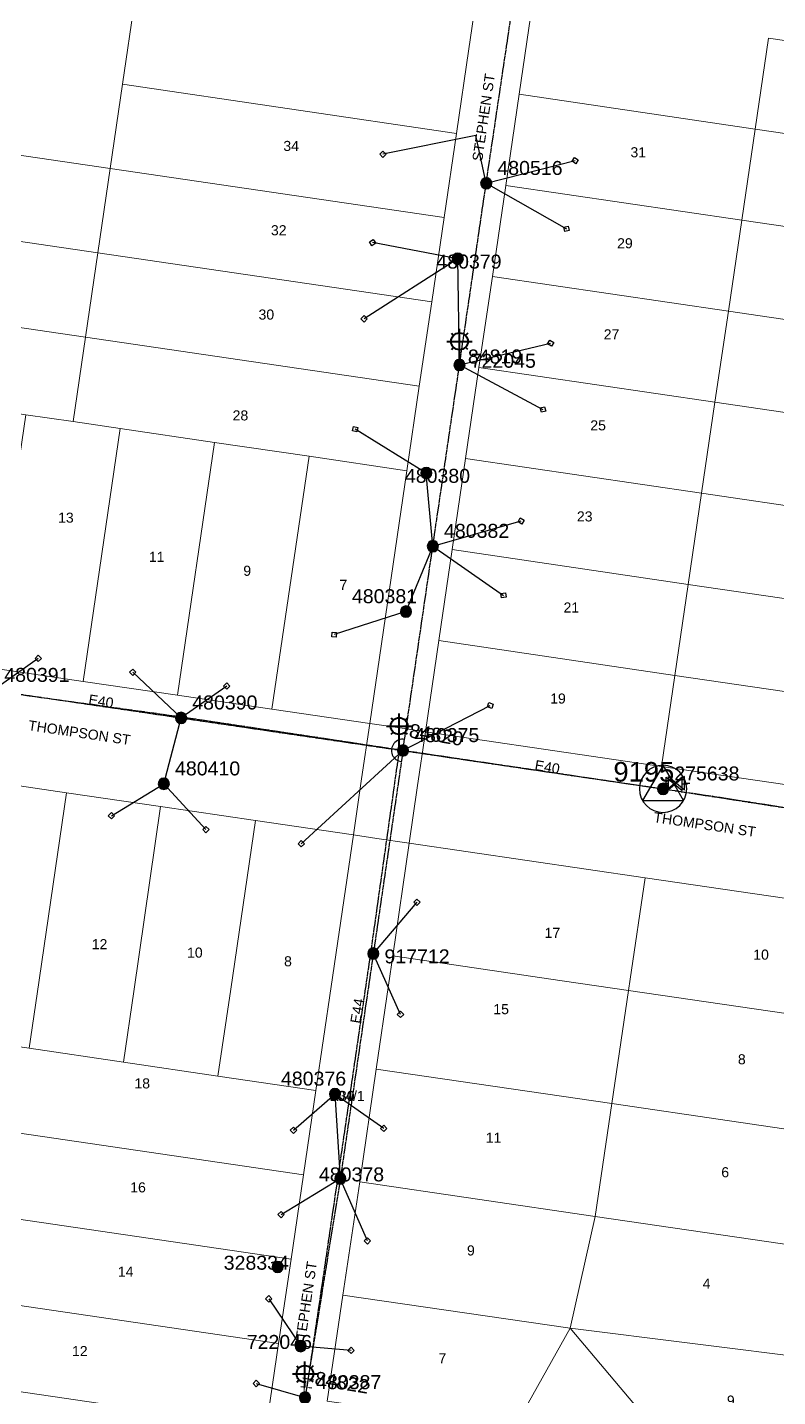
# Model space of a CAD drawing. Header units: metres. Extents: x 259983 to 262112, y 6265371 to 6267114.
# Drawn here: x 261151.1 to 261285.3, y 6266146.2 to 6266391.1 of the extents above; entities that cross this region are included whole.
import ezdxf
from ezdxf.enums import TextEntityAlignment as Align

# ---------------------------------------------------------------- set-up
doc = ezdxf.new("R2010")
doc.units = ezdxf.units.M
doc.linetypes.add('Cable Exist OH', pattern=[1, 1, 0])
doc.layers.get('0').update_dxf_attribs({"color": 6})
doc.layers.add('Cadastre Land Parcels_SP_EXT', color=9, linetype='Continuous', lineweight=5)
doc.layers.add('Cadastre Roads_SP_EXT', color=9, linetype='Continuous', lineweight=5)
for name, color, linetype in [('Equip_LV_EXT', 7, 'Continuous'), ('Equip_SP_SL_EXT', 7, 'Continuous'), ('Mains_HV_EXT', 7, 'Continuous'), ('Mains_LV_EXT', 7, 'Continuous'), ('Mains_SL_EXT', 7, 'Continuous'), ('Mains_TR_EXT', 7, 'Continuous'), ('Services_SP_EXT', 7, 'Continuous'), ('Sub_SP_TR_HV_LV_EXT', 7, 'Continuous'), ('SupportsOH_SP_TR_HV_LV_SL_EXT', 7, 'Continuous')]:
    doc.layers.add(name, color=color, linetype=linetype)
doc.styles.add('iecARIAL', font='arial.ttf', dxfattribs={"height": 2})
doc.styles.add('POLE_LABEL', font='arial.ttf')
doc.styles.get("Standard").update_dxf_attribs({"font": 'arial.ttf'})

# ---------------------------------------------------------------- blocks, each defined once
blk = doc.blocks.new('SUB_POLE_EXT')
blk.add_wipeout([(0, 4.22), (0.42, 4.2), (0.83, 4.14), (1.21, 4.05), (1.62, 3.9), (1.99, 3.72), (2.35, 3.51), (2.68, 3.26), (2.99, 2.99), (3.28, 2.66), (3.52, 2.34), (3.76, 1.92), (3.9, 1.62), (4.04, 1.23), (4.18, 0.63), (4.22, 0), (4.18, -0.61), (4.06, -1.15), (3.9, -1.62), (3.58, -2.24), (3.22, -2.73), (2.97, -3.01), (2.68, -3.26), (2.36, -3.5), (2, -3.72), (1.64, -3.89), (1.25, -4.03), (0.82, -4.14), (0.42, -4.2), (0, -4.22), (-0.41, -4.2), (-0.8, -4.15), (-1.21, -4.05), (-1.62, -3.9), (-1.99, -3.73), (-2.35, -3.51), (-2.68, -3.26), (-2.96, -3.02), (-3.23, -2.72), (-3.51, -2.35), (-3.71, -2.01), (-3.91, -1.6), (-4.05, -1.21), (-4.16, -0.76), (-4.22, -0.14), (-4.21, 0.39), (-4.14, 0.83), (-4.03, 1.27), (-3.9, 1.63), (-3.71, 2.02), (-3.5, 2.37), (-3.28, 2.67), (-2.99, 2.99), (-2.68, 3.27), (-2.33, 3.52), (-1.98, 3.73), (-1.63, 3.9), (-1.2, 4.05), (-0.78, 4.15), (-0.4, 4.21)])
blk.add_line((2.16, 0.48), (2.16, 0.48, 0))
blk.add_lwpolyline([(-4.22, 0, 1), (4.22, 0, 1)], format="xyb", close=True)
blk.add_lwpolyline([(2.14, 0.52), (0, 4.22), (-3.66, -2.11), (3.66, -2.11)], close=True)
for tag, height, flags, p in [('ASSET_NUM', 3.5, 8, (2, 2)), ('STREET_CODE', 0.2, 9, (1.5, 0)), ('CONSTRUCTED_VOLTAGE', 0.2, 9, (1.5, -0.2)), ('OPERATING_VOLTAGE', 0.2, 9, (1.5, -0.6)), ('OPERATED_BY', 0.2, 9, (1.5, -0.8)), ('ORIENTATION', 0.2, 9, (1.5, -1.2)), ('OWNED_BY', 0.2, 9, (1.5, -1.4)), ('SECONDARY_VOLTAGE', 0.2, 9, (1.5, -1.6)), ('STATE', 0.2, 9, (1.5, -1.8)), ('SUBSTATION_TYPE', 0.2, 9, (1.5, -2)), ('NO_PHASES', 0.2, 9, (1.5, -0.4)), ('MAINTAINED_BY', 0.2, 9, (1.5, -1)), ('USAGE', 0.2, 9, (1.5, -2.2)), ('LEGEND', 0.2, 9, (1.5, -2.4)), ('STREETNAME', 0.2, 9, (1.5, -2.8)), ('SUBURB', 0.2, 9, (1.5, -3)), ('Z', 0.2, 1, (1.5, -3.4)), ('LOCATION', 0.2, 9, (1.5, -2.6)), ('NOTES', 0.2, 9, (1.5, -3.2))]:
    blk.add_attdef(tag, text='', height=height, dxfattribs=dict(flags=flags)).set_placement(p, align=Align.MIDDLE_LEFT)
blk = doc.blocks.new('LV_OH_LINKS_DISTFUSE_EXT')
for p, q in [((0, 0), (0.96, 0)), ((3.84, 0), (4.8, 0))]:
    blk.add_line(p, q)
blk.add_lwpolyline([(3.84, -1.2), (3.84, 1.2), (0.96, -1.2), (0.96, 1.2)], close=True)
at = {"flags": 9}
for tag, p in [('ACTUAL_STATUS', (0, 0)), ('CONSTRUCTED_VOLTAGE', (0, -0.2)), ('OPERATING_VOLTAGE', (0, -0.6)), ('ORIENTATION', (0, -0.8)), ('OWNED_BY', (0, -1)), ('STATE', (0, -1.2)), ('SWITCH_TYPE', (0, -1.4)), ('NO_PHASES', (0, -0.4)), ('USAGE', (0, -1.6)), ('NOTES', (0, -1.8))]:
    blk.add_attdef(tag, text='', height=0.2, dxfattribs=at).set_placement(p, align=Align.MIDDLE_LEFT)
at = {"flags": 1}
blk.add_attdef('Z', (0, 0), '', height=0.2, dxfattribs=at)
blk = doc.blocks.new('SL_LANTERN_EXT')
at = {"lineweight": 40}
for p, q in [((-1.46, 5.68), (-1.06, 5.28)), ((0, 1.97), (0, 6.47)), ((1.46, 5.68), (1.06, 5.28)), ((-2.25, 4.22), (2.25, 4.22)), ((-1.46, 2.76), (-1.06, 3.16)), ((0, 0), (0, 2.72)), ((1.46, 2.76), (1.06, 3.16))]:
    blk.add_line(p, q, dxfattribs=at)
blk.add_circle((0, 4.22), 1.5, dxfattribs=at)
at = {"style": 'iecARIAL', "flags": 8}
blk.add_attdef('ASSET_NUM', (1.5, 1.5), '', height=2.5, dxfattribs=at)
for tag, p, height, flags in [('OPERATING_VOLTAGE', (0.98, -1.65), 0.2, 9), ('ORIENTATION', (0.98, -1.85), 0.2, 9), ('OWNED_BY', (0.98, -2.05), 0.2, 9), ('STATE', (0.98, -2.25), 0.2, 9), ('CONSTRUCTED_VOLTAGE', (0.98, -0.65), 0.2, 9), ('CONTROL_TYPE', (0.98, -0.85), 0.2, 9), ('LANTERN_PURPOSE', (0.98, -1.05), 0.2, 9), ('LANTERN_TYPE', (0.98, -1.25), 0.2, 9), ('NO_PHASES', (0.98, -1.45), 0.2, 9), ('USAGE', (0.98, -2.45), 0.2, 9), ('LNUMBER', (2.18, -3.25), 2.5, 8), ('CEXIST', (0.98, -2.65), 0.2, 9), ('CNEW', (0.98, -2.85), 0.2, 9), ('CNUMBER', (0.98, -3.05), 0.2, 9), ('CREMOVE', (0.98, -3.25), 0.2, 9), ('CREPLACE', (0.98, -3.45), 0.2, 9), ('LKINGHEIGHT', (0.98, -3.65), 0.2, 9), ('LBRACKET', (0.98, -3.85), 0.2, 9), ('LBRACKETVOCAB', (0.98, -4.05), 0.2, 9), ('LCATEGORY', (0.98, -4.25), 0.2, 9), ('LCHARGE1', (0.98, -4.45), 0.2, 9), ('LCHARGE1PERCENT', (0.98, -4.65), 0.2, 9), ('LCHARGE2', (0.98, -4.85), 0.2, 9), ('LCHARGE2PERCENT', (0.98, -5.05), 0.2, 9), ('LCHARGE3', (0.98, -5.25), 0.2, 9), ('LCHARGE3PERCENT', (0.98, -5.45), 0.2, 9), ('LEXIST', (0.98, -5.65), 0.2, 9), ('LLAMP', (0.98, -5.85), 0.2, 9), ('LLAMPVOCAB', (0.98, -6.05), 0.2, 9), ('LMAST', (0.98, -6.25), 0.2, 9), ('LMASTVOCAB', (0.98, -6.45), 0.2, 9), ('LNEW', (0.98, -6.65), 0.2, 9), ('LANTNUMBER', (0.98, -6.85), 0.2, 9), ('LOUTREACH', (0.98, -7.25), 0.2, 9), ('LOUTREACHVOCAB', (0.98, -7.45), 0.2, 9), ('STREETNAME', (0.98, -9.25), 0.2, 9), ('SUBURB', (0.98, -9.45), 0.2, 1), ('LRATECODE', (0.98, -7.65), 0.2, 9), ('LREMOVE', (0.98, -7.85), 0.2, 9), ('LREPLACE', (0.98, -8.05), 0.2, 9), ('LTYPE', (0.98, -8.25), 0.2, 9), ('LTYPEVOCAB', (0.98, -8.45), 0.2, 9), ('LEGEND', (0.98, -8.65), 0.2, 9), ('LOCATION', (0.98, -8.85), 0.2, 9), ('NOTES', (0.98, -9.05), 0.2, 9)]:
    blk.add_attdef(tag, p, '', height=height, dxfattribs=dict(flags=flags))
blk = doc.blocks.new('CCP_EXT')
at = {"flags": 9}
blk.add_attdef('NOTES', text='', height=0.2, dxfattribs=at).set_placement((0, -2), align=Align.MIDDLE_LEFT)
blk.add_wipeout([(0, 0.57), (0.57, 0), (0, -0.57), (-0.57, 0)])
blk.add_lwpolyline([(-0.57, 0), (0, 0.57), (0.57, 0), (0, -0.57), (-0.57, 0)])
at = {"flags": 1}
blk.add_attdef('Z', (0, 0), '', height=0.2, dxfattribs=at)
at = {"flags": 9}
for tag, p in [('CCP_TYPE', (0, 0)), ('CONSTRUCTED_VOLTAGE', (0, -0.2)), ('OPERATING_VOLTAGE', (0, -0.6)), ('ORIENTATION', (0, -0.8)), ('OWNED_BY', (0, -1)), ('STATE', (0, -1.8)), ('NO_PHASES', (0, -0.4)), ('USAGE', (0, -1.2)), ('LEGEND', (0, -1.4)), ('LIFE_SUPPORT', (0, -1.6))]:
    blk.add_attdef(tag, text='', height=0.2, dxfattribs=at).set_placement(p, align=Align.MIDDLE_LEFT)
blk = doc.blocks.new('POLE_EXT')
blk.add_hatch(color=256).paths.add_polyline_path([(-1, 0, 1), (1, 0, 1)])
blk.add_lwpolyline([(-1, 0, 1), (1, 0, 1)], format="xyb", close=True)
for tag, height, flags, p in [('pNumber', 2.5, 8, (-17.84, 2.07)), ('OWNED_BY', 0.2, 9, (1.35, -0.4)), ('SPECIAL_USE', 0.2, 9, (1.35, -0.8)), ('STATE', 0.2, 9, (1.35, -1)), ('cLV', 0.2, 9, (1.35, -1.4)), ('hDepth', 0.2, 9, (1.35, -1.6)), ('hDia', 0.2, 9, (1.35, -1.8)), ('cHV', 0.2, 9, (1.35, -2)), ('PARENT', 0.2, 9, (1.35, -0.6)), ('USAGE', 0.2, 9, (1.35, -1.2)), ('LBRACKET', 0.2, 9, (1.35, -2.2)), ('LExisting', 0.2, 9, (1.35, -2.4)), ('cLinedev', 0.2, 9, (1.35, -3.4)), ('pExisting', 0.2, 9, (1.35, -3.8)), ('pFooting', 0.2, 9, (1.35, -4.4)), ('pNew', 0.2, 9, (1.35, -4.6)), ('pRelocate', 0.2, 9, (1.35, -5)), ('LANTNUMBER', 0.2, 9, (1.35, -2.6)), ('LOther', 0.2, 9, (1.35, -2.8)), ('LRemove', 0.2, 9, (1.35, -3)), ('LEGEND', 0.2, 9, (1.35, -3.2)), ('LOCATION', 0.2, 9, (1.35, -3.6)), ('PFNUMBER', 0.2, 9, (1.35, -4)), ('NEWPFNUMBER', 0.2, 9, (1.35, -4.2)), ('pRemove', 0.2, 9, (1.35, -5.2)), ('pReplace', 0.2, 9, (1.35, -5.4)), ('pStay', 0.2, 9, (1.35, -5.6)), ('pType', 0.2, 9, (1.35, -5.8)), ('cspan', 0.2, 9, (1.35, -6)), ('STREETNAME', 0.2, 9, (1.35, -6.2)), ('SUBURB', 0.2, 9, (1.35, -6.4)), ('OPERATED_BY', 0.2, 9, (1.36, -7.01)), ('NOTES', 0.2, 9, (1.35, -6.6)), ('MAINTAINED_BY', 0.2, 9, (1.36, -6.81))]:
    blk.add_attdef(tag, text='', height=height, dxfattribs=dict(flags=flags)).set_placement(p, align=Align.MIDDLE_LEFT)
at = {"style": 'POLE_LABEL'}
for tag, height, flags, p in [('ASSET_NUM', 2.5, 8, (2, 2)), ('STRUCTURE_PLANT_NUMBER', 0.2, 9, (1.35, 0.03)), ('STREET_CODE', 0.2, 9, (1.35, -0.2))]:
    blk.add_attdef(tag, text='', height=height, dxfattribs=dict(at, flags=flags)).set_placement(p, align=Align.MIDDLE_LEFT)
at = {"flags": 1}
blk.add_attdef('Z', (1.35, -7.33), '', height=0.2, dxfattribs=at)
blk = doc.blocks.new('End Shackle_EXT')
at = {"flags": 9}
blk.add_attdef('NOTES', text='', height=0.2, dxfattribs=at).set_placement((0, -1.6), align=Align.MIDDLE_LEFT)
blk.add_wipeout([(0, 0.25), (1.81, 0.25), (1.82, -0.25), (0, -0.25)])
blk.add_line((1.81, -1), (1.81, 1))
at = {"flags": 1}
blk.add_attdef('Z', (0, 0), '', height=0.2, dxfattribs=at)
at = {"flags": 9}
for tag, p in [('CONNECTOR_TYPE', (0, 0)), ('CONSTRUCTED_VOLTAGE', (0, -0.2)), ('OPERATING_VOLTAGE', (0, -0.6)), ('ORIENTATION', (0, -0.8)), ('OWNED_BY', (0, -1)), ('STATE', (0, -1.2)), ('NO_PHASES', (0, -0.4)), ('USAGE', (0, -1.4))]:
    blk.add_attdef(tag, text='', height=0.2, dxfattribs=at).set_placement(p, align=Align.MIDDLE_LEFT)

msp = doc.modelspace()

# ---------------------------------------------------------------- linework, layer by layer
at = {"layer": 'Cadastre Land Parcels_SP_EXT', "linetype": 'Continuous'}
for points in [[(261174.78, 6266426.11), (261115.07, 6266434.89), (261107.09, 6266380.63), (261106.21, 6266374.59), (261165.92, 6266365.82), (261168.14, 6266380.89), (261170.36, 6266395.97), (261172.57, 6266411.03), (261174.78, 6266426.11)], [(261325.74, 6266383), (261283.65, 6266389.16), (261281.26, 6266372.88), (261323.34, 6266366.72), (261325.74, 6266383)], [(261227.85, 6266372.12), (261168.14, 6266380.89), (261165.92, 6266365.82), (261225.63, 6266357.05), (261227.85, 6266372.12)], [(261281.26, 6266372.88), (261239.05, 6266379.1), (261236.66, 6266362.81), (261278.86, 6266356.59), (261281.26, 6266372.88)], [(261165.92, 6266365.82), (261106.21, 6266374.59), (261103.99, 6266359.51), (261163.7, 6266350.73), (261165.92, 6266365.82)], [(261323.34, 6266366.72), (261281.26, 6266372.88), (261278.86, 6266356.59), (261320.95, 6266350.43), (261323.34, 6266366.72)], [(261225.63, 6266357.05), (261165.92, 6266365.82), (261163.7, 6266350.73), (261223.42, 6266341.97), (261225.63, 6266357.05)], [(261278.86, 6266356.59), (261236.66, 6266362.81), (261234.27, 6266346.53), (261276.47, 6266340.3), (261278.86, 6266356.59)], [(261163.7, 6266350.73), (261103.99, 6266359.51), (261101.78, 6266344.43), (261161.49, 6266335.65), (261163.7, 6266350.73)], [(261320.95, 6266350.43), (261278.86, 6266356.59), (261276.47, 6266340.3), (261318.55, 6266334.14), (261320.95, 6266350.43)], [(261223.42, 6266341.97), (261163.7, 6266350.73), (261161.49, 6266335.65), (261221.2, 6266326.89), (261223.42, 6266341.97)], [(261276.47, 6266340.3), (261234.27, 6266346.53), (261231.87, 6266330.24), (261274.07, 6266324.02), (261276.47, 6266340.3)], [(261161.49, 6266335.65), (261101.78, 6266344.43), (261099.55, 6266329.33), (261117.05, 6266326.76), (261133.93, 6266324.28), (261150.82, 6266321.79), (261159.28, 6266320.58), (261161.49, 6266335.65)], [(261318.55, 6266334.14), (261276.47, 6266340.3), (261274.07, 6266324.02), (261316.16, 6266317.86), (261318.55, 6266334.14)], [(261221.2, 6266326.89), (261161.49, 6266335.65), (261159.28, 6266320.58), (261167.71, 6266319.31), (261184.6, 6266316.83), (261201.49, 6266314.35), (261218.98, 6266311.78), (261221.2, 6266326.89)], [(261274.07, 6266324.02), (261231.87, 6266330.24), (261229.48, 6266313.95), (261271.68, 6266307.73), (261274.07, 6266324.02)], [(261316.16, 6266317.86), (261274.07, 6266324.02), (261271.68, 6266307.73), (261313.77, 6266301.57), (261316.16, 6266317.86)], [(261159.28, 6266320.58), (261150.82, 6266321.79), (261144.18, 6266276.59), (261161.07, 6266274.1), (261167.71, 6266319.31), (261159.28, 6266320.58)], [(261184.6, 6266316.83), (261167.71, 6266319.31), (261161.07, 6266274.1), (261177.96, 6266271.62), (261184.6, 6266316.83)], [(261201.49, 6266314.35), (261184.6, 6266316.83), (261177.96, 6266271.62), (261194.85, 6266269.14), (261201.49, 6266314.35)], [(261218.98, 6266311.78), (261201.49, 6266314.35), (261194.85, 6266269.14), (261212.34, 6266266.57), (261218.98, 6266311.78)], [(261271.68, 6266307.73), (261229.48, 6266313.95), (261227.09, 6266297.67), (261269.29, 6266291.44), (261271.68, 6266307.73)], [(261313.77, 6266301.57), (261271.68, 6266307.73), (261269.29, 6266291.44), (261311.37, 6266285.29), (261313.77, 6266301.57)], [(261269.29, 6266291.44), (261227.09, 6266297.67), (261224.69, 6266281.38), (261266.89, 6266275.16), (261269.29, 6266291.44)], [(261311.37, 6266285.29), (261269.29, 6266291.44), (261266.89, 6266275.16), (261308.98, 6266269), (261311.37, 6266285.29)], [(261135.54, 6266217.75), (261134.53, 6266210.94), (261142.98, 6266209.7), (261151.42, 6266208.46), (261152.85, 6266218.19), (261158.14, 6266254.17), (261141.25, 6266256.65), (261135.54, 6266217.75)], [(261174.93, 6266251.73), (261158.14, 6266254.17), (261152.85, 6266218.19), (261151.42, 6266208.46), (261168.31, 6266205.98), (261170.14, 6266218.62), (261174.93, 6266251.73)], [(261191.92, 6266249.21), (261174.93, 6266251.73), (261170.14, 6266218.62), (261168.31, 6266205.98), (261185.2, 6266203.49), (261187.49, 6266219.05), (261191.92, 6266249.21)], [(261209.41, 6266246.62), (261191.92, 6266249.21), (261187.49, 6266219.05), (261185.2, 6266203.49), (261202.69, 6266200.92), (261205.43, 6266219.5), (261209.41, 6266246.62)], [(261261.57, 6266238.96), (261219.38, 6266245.18), (261216.47, 6266225.01), (261246.77, 6266220.53), (261258.6, 6266218.79), (261258.9, 6266220.84), (261261.57, 6266238.96)], [(261303.64, 6266232.81), (261261.57, 6266238.96), (261258.9, 6266220.84), (261258.6, 6266218.79), (261300.71, 6266212.64), (261302.06, 6266221.92), (261303.64, 6266232.81)], [(261215.69, 6266219.76), (261213.46, 6266204.74), (261255.65, 6266198.59), (261258.6, 6266218.79), (261246.77, 6266220.53), (261216.47, 6266225.01), (261215.69, 6266219.76)], [(261300.71, 6266212.64), (261258.6, 6266218.79), (261255.65, 6266198.59), (261297.72, 6266192.41), (261300.71, 6266212.64)], [(261151.42, 6266208.46), (261142.98, 6266209.7), (261140.76, 6266194.61), (261200.47, 6266185.84), (261202.69, 6266200.92), (261185.2, 6266203.49), (261168.31, 6266205.98), (261151.42, 6266208.46)], [(261255.65, 6266198.59), (261213.46, 6266204.74), (261210.55, 6266184.57), (261252.67, 6266178.37), (261255.65, 6266198.59)], [(261297.72, 6266192.41), (261255.65, 6266198.59), (261252.67, 6266178.37), (261294.75, 6266172.22), (261297.72, 6266192.41)], [(261200.47, 6266185.84), (261140.76, 6266194.61), (261138.54, 6266179.53), (261198.26, 6266170.76), (261200.47, 6266185.84)], [(261252.67, 6266178.37), (261210.55, 6266184.57), (261207.54, 6266164.29), (261248.15, 6266158.42), (261252.67, 6266178.37)], [(261198.26, 6266170.76), (261138.54, 6266179.53), (261136.33, 6266164.45), (261196.04, 6266155.68), (261198.26, 6266170.76)], [(261294.75, 6266172.22), (261252.67, 6266178.37), (261248.15, 6266158.42), (261291.92, 6266152.91), (261294.75, 6266172.22)], [(261196.04, 6266155.68), (261136.33, 6266164.45), (261135.22, 6266156.92), (261134.11, 6266149.37), (261193.82, 6266140.6), (261196.04, 6266155.68)], [(261248.15, 6266158.42), (261207.54, 6266164.29), (261204.71, 6266145.32), (261238.16, 6266140.49), (261248.15, 6266158.42)], [(261274.7, 6266126.94), (261248.15, 6266158.42), (261238.16, 6266140.49), (261251.53, 6266124.65), (261260.04, 6266114.55), (261274.7, 6266126.94)], [(261290.04, 6266139.97), (261291.92, 6266152.91), (261248.15, 6266158.42), (261274.7, 6266126.94), (261290.04, 6266139.97)], [(261193.82, 6266140.6), (261134.11, 6266149.37), (261131.89, 6266134.29), (261191.61, 6266125.52), (261193.82, 6266140.6)]]:
    msp.add_lwpolyline(points, close=True, dxfattribs=at)
at = {"layer": 'Mains_LV_EXT', "linetype": 'Cable Exist OH'}
for points in [[(261233.16, 6266363.18), (261238.03, 6266395.89)], [(261228.39, 6266330.69), (261233.16, 6266363.18)], [(261223.62, 6266298.27), (261228.39, 6266330.69)], [(261218.28, 6266261.73), (261223.62, 6266298.27)], [(261178.58, 6266267.72), (261144.72, 6266272.39)], [(261218.28, 6266261.73), (261178.58, 6266267.72)], [(261218.28, 6266261.73), (261212.97, 6266225.41)], [(261212.97, 6266225.41), (261207.08, 6266185.16)], [(261207.08, 6266185.16), (261202.18, 6266154.84)]]:
    msp.add_lwpolyline(points, dxfattribs=at)
at = {"layer": 'Mains_LV_EXT', "linetype": 'Continuous'}
msp.add_lwpolyline([(261218.57, 6266263.71, 1.025518), (261217.99, 6266259.75)], format="xyb", dxfattribs=at)
at = {"layer": 'Services_SP_EXT'}
for points in [[(261233.16, 6266363.18), (261231.31, 6266371.71)], [(261228.39, 6266330.69), (261228.08, 6266349.68)], [(261175.52, 6266255.78), (261178.61, 6266267.57)], [(261206.12, 6266200.29), (261207.08, 6266185.16)]]:
    msp.add_lwpolyline(points, dxfattribs=at)

# ---------------------------------------------------------------- block references
at = {"layer": 'Equip_SP_SL_EXT'}
ref = msp.add_blockref('SL_LANTERN_EXT', (261228.39, 6266330.69), dxfattribs=at)
ref.add_attrib('ASSET_NUM', '84819', dxfattribs={"layer": '0', "height": 2.5, "rotation": 0.1436, "style": 'iecARIAL'}).set_placement((261229.89, 6266332.19), align=Align.MIDDLE_LEFT)
ref = msp.add_blockref('SL_LANTERN_EXT', (261217.61, 6266261.88), dxfattribs=at)
ref.add_attrib('ASSET_NUM', '84820', dxfattribs={"layer": '0', "height": 2.5, "rotation": 350.4955, "style": 'iecARIAL'}).set_placement((261219.11, 6266263.38), align=Align.BOTTOM_LEFT)
ref = msp.add_blockref('SL_LANTERN_EXT', (261200.75, 6266146), dxfattribs=at)
ref.add_attrib('ASSET_NUM', '84822', dxfattribs={"layer": '0', "height": 2.5, "rotation": 350.6758, "style": 'iecARIAL'}).set_placement((261202.25, 6266147.5), align=Align.BOTTOM_LEFT)
at = {"layer": 'Sub_SP_TR_HV_LV_EXT'}
ref = msp.add_blockref('SUB_POLE_EXT', (261264.79, 6266254.87), dxfattribs=at)
ref.add_attrib('ASSET_NUM', '9195', dxfattribs={"layer": '0', "height": 3.5}).set_placement((261266.79, 6266255.12), align=Align.BOTTOM_RIGHT)
at = {"layer": 'SupportsOH_SP_TR_HV_LV_SL_EXT'}
ref = msp.add_blockref('POLE_EXT', (261233.16, 6266363.18), dxfattribs=at)
ref.add_attrib('ASSET_NUM', '480516', dxfattribs={"layer": '0', "height": 2.5, "style": 'POLE_LABEL'}).set_placement((261235.16, 6266363.93), align=Align.BOTTOM_LEFT)
ref = msp.add_blockref('POLE_EXT', (261228.08, 6266349.68), dxfattribs=at)
ref.add_attrib('ASSET_NUM', '480379', dxfattribs={"layer": '0', "height": 2.5, "style": 'POLE_LABEL'}).set_placement((261230.08, 6266350.43), align=Align.TOP_CENTER)
ref = msp.add_blockref('POLE_EXT', (261228.39, 6266330.69), dxfattribs=at)
ref.add_attrib('ASSET_NUM', '722045', dxfattribs={"layer": '0', "height": 2.5, "style": 'POLE_LABEL'}).set_placement((261230.39, 6266331.44), align=Align.MIDDLE_LEFT)
ref = msp.add_blockref('POLE_EXT', (261222.45, 6266311.36), dxfattribs=at)
ref.add_attrib('ASSET_NUM', '480380', dxfattribs={"layer": '0', "height": 2.5, "style": 'POLE_LABEL'}).set_placement((261224.45, 6266312.11), align=Align.TOP_CENTER)
ref = msp.add_blockref('POLE_EXT', (261223.62, 6266298.27), dxfattribs=at)
ref.add_attrib('ASSET_NUM', '480382', dxfattribs={"layer": '0', "height": 2.5, "style": 'POLE_LABEL'}).set_placement((261225.62, 6266299.02), align=Align.BOTTOM_LEFT)
ref = msp.add_blockref('POLE_EXT', (261218.81, 6266286.58), dxfattribs=at)
ref.add_attrib('ASSET_NUM', '480381', dxfattribs={"layer": '0', "height": 2.5, "style": 'POLE_LABEL'}).set_placement((261220.81, 6266287.33), align=Align.BOTTOM_RIGHT)
ref = msp.add_blockref('POLE_EXT', (261218.28, 6266261.73), dxfattribs=at)
ref.add_attrib('ASSET_NUM', '480375', dxfattribs={"layer": '0', "height": 2.5, "style": 'POLE_LABEL'}).set_placement((261220.28, 6266262.48), align=Align.BOTTOM_LEFT)
ref = msp.add_blockref('POLE_EXT', (261175.52, 6266255.78), dxfattribs=at)
ref.add_attrib('ASSET_NUM', '480410', dxfattribs={"layer": '0', "height": 2.5, "rotation": 359.9656, "style": 'POLE_LABEL'}).set_placement((261177.52, 6266256.53), align=Align.BOTTOM_LEFT)
ref = msp.add_blockref('POLE_EXT', (261212.97, 6266225.41), dxfattribs=at)
ref.add_attrib('ASSET_NUM', '917712', dxfattribs={"layer": '0', "height": 2.5, "style": 'POLE_LABEL'}).set_placement((261214.97, 6266226.16), align=Align.TOP_LEFT)
ref = msp.add_blockref('POLE_EXT', (261206.12, 6266200.29), dxfattribs=at)
ref.add_attrib('ASSET_NUM', '480376', dxfattribs={"layer": '0', "height": 2.5, "style": 'POLE_LABEL'}).set_placement((261208.12, 6266201.04), align=Align.BOTTOM_RIGHT)
ref = msp.add_blockref('POLE_EXT', (261207.08, 6266185.16), dxfattribs=at)
ref.add_attrib('ASSET_NUM', '480378', dxfattribs={"layer": '0', "height": 2.5, "style": 'POLE_LABEL'}).set_placement((261209.08, 6266185.91), align=Align.MIDDLE_CENTER)
ref = msp.add_blockref('POLE_EXT', (261195.88, 6266169.36), dxfattribs=at)
ref.add_attrib('ASSET_NUM', '328334', dxfattribs={"layer": '0', "height": 2.5, "style": 'POLE_LABEL'}).set_placement((261197.88, 6266170.11), align=Align.MIDDLE_RIGHT)
ref = msp.add_blockref('POLE_EXT', (261200, 6266155.19), dxfattribs=at)
ref.add_attrib('ASSET_NUM', '722046', dxfattribs={"layer": '0', "height": 2.5, "style": 'POLE_LABEL'}).set_placement((261202, 6266155.94), align=Align.MIDDLE_RIGHT)

# ---------------------------------------------------------------- texts
at = {"layer": 'Cadastre Land Parcels_SP_EXT'}
for s, p in [('34', (261196.89, 6266368.97)), ('31', (261258.96, 6266367.84)), ('32', (261194.67, 6266353.89)), ('29', (261256.57, 6266351.56)), ('30', (261192.45, 6266338.81)), ('27', (261254.17, 6266335.27)), ('28', (261187.82, 6266320.77)), ('25', (261251.78, 6266318.99)), ('13', (261156.61, 6266302.48)), ('23', (261249.38, 6266302.7)), ('11', (261172.84, 6266295.47)), ('9', (261189.73, 6266292.98)), ('7', (261206.92, 6266290.46)), ('21', (261246.99, 6266286.41)), ('19', (261244.6, 6266270.13)), ('17', (261243.61, 6266228.22)), ('12', (261162.63, 6266226.19)), ('10', (261179.67, 6266224.68)), ('10', (261280.91, 6266224.32)), ('8', (261197.02, 6266223.13)), ('15', (261234.44, 6266214.57)), ('8', (261278.17, 6266205.6)), ('18', (261170.26, 6266201.29)), ('11', (261233.08, 6266191.57)), ('6', (261275.2, 6266185.4)), ('16', (261169.51, 6266182.69)), ('9', (261229.73, 6266171.41)), ('14', (261167.29, 6266167.61)), ('4', (261271.87, 6266165.48)), ('12', (261159.1, 6266153.41)), ('7', (261224.64, 6266152.13)), ('9', (261276.2, 6266144.56))]:
    msp.add_text(s, height=1.8, dxfattribs=at).set_placement(p)
at = {"layer": 'Cadastre Roads_SP_EXT'}
for s, rotation, p in [('STEPHEN ST', 81.6395, (261232.44, 6266367.04)), ('THOMPSON ST', 351.6394, (261151.16, 6266265.38)), ('STEPHEN ST', 81.6279, (261200.61, 6266154.58))]:
    msp.add_text(s, height=1.8, rotation=rotation, dxfattribs=at).set_placement(p)
at = {"layer": 'Mains_LV_EXT'}
for s, rotation, p in [('E40', 351.0316, (261161.95, 6266270.01)), ('E40', 350.4952, (261241.73, 6266258.27)), ('E44', 80.7392, (261210.62, 6266212.81))]:
    msp.add_text(s, height=1.8, rotation=rotation, dxfattribs=at).set_placement(p)
at = {"layer": 'Mains_TR_EXT'}
for s in ['804/1', 'K30']:
    msp.add_text(s, height=1.8, dxfattribs=at).set_placement((261205.15, 6266199.04))

# ---------------------------------------------------------------- next in the draw order: linework, layer by layer
at = {"layer": 'Cadastre Land Parcels_SP_EXT', "linetype": 'Continuous'}
for points in [[(261266.89, 6266275.16), (261224.69, 6266281.38), (261222.3, 6266265.09), (261264.49, 6266258.86), (261266.89, 6266275.16)], [(261308.98, 6266269), (261266.89, 6266275.16), (261264.49, 6266258.86), (261306.58, 6266252.71), (261308.98, 6266269)]]:
    msp.add_lwpolyline(points, close=True, dxfattribs=at)
at = {"layer": 'Mains_LV_EXT', "linetype": 'Cable Exist OH'}
for points in [[(261218.28, 6266261.73), (261264.79, 6266254.87)], [(261264.79, 6266254.87), (261310.33, 6266247.83)]]:
    msp.add_lwpolyline(points, dxfattribs=at)
at = {"layer": 'Mains_SL_EXT', "linetype": 'Cable Exist OH'}
msp.add_lwpolyline([(261217.61, 6266261.88), (261264.79, 6266254.87), (261273.93, 6266253.53), (261310.33, 6266247.83)], dxfattribs=at)

# ---------------------------------------------------------------- next in the draw order: block references
at = {"layer": 'Equip_LV_EXT'}
for p in [(261264.38, 6266255.78), (261264.79, 6266255.87)]:
    msp.add_blockref('LV_OH_LINKS_DISTFUSE_EXT', p, dxfattribs=at)
at = {"layer": 'Services_SP_EXT'}
for p in [(261214.7, 6266368.38), (261211.33, 6266338.94), (261153.06, 6266278.21), (261169.95, 6266275.73), (261186.77, 6266273.26), (261166.15, 6266250.07), (261183.06, 6266247.58), (261200.09, 6266245.06), (261220.77, 6266234.59), (261217.84, 6266214.52), (261198.71, 6266193.81), (261214.85, 6266194.14), (261196.49, 6266178.73), (261211.91, 6266174.01), (261194.27, 6266163.65), (261209, 6266154.43), (261192.05, 6266148.51)]:
    msp.add_blockref('CCP_EXT', p, dxfattribs=at)
for p, rotation in [((261249.07, 6266367.25), 13.25933472750842), ((261247.53, 6266355.04), 329.3634737768097), ((261212.85, 6266352.58), 168.016757943471), ((261244.69, 6266334.58), 12.29294591305447), ((261243.31, 6266322.73), 330.7985511622489), ((261209.74, 6266319.22), 122.3223733792884), ((261239.41, 6266302.79), 14.87698556909448), ((261236.26, 6266289.48), 324.0729451987988), ((261205.98, 6266282.45), 220.7083577496999)]:
    msp.add_blockref('CCP_EXT', p, dxfattribs=dict(at, rotation=rotation))
at = {"layer": 'SupportsOH_SP_TR_HV_LV_SL_EXT'}
ref = msp.add_blockref('POLE_EXT', (261264.79, 6266254.87), dxfattribs=at)
ref.add_attrib('ASSET_NUM', '275638', dxfattribs={"layer": '0', "height": 2.5, "style": 'POLE_LABEL'}).set_placement((261266.79, 6266255.62), align=Align.BOTTOM_LEFT)

# ---------------------------------------------------------------- next in the draw order: texts
at = {"layer": 'Cadastre Roads_SP_EXT'}
msp.add_text('THOMPSON ST', height=1.8, rotation=351.6454, dxfattribs=at).set_placement((261262.99, 6266248.94))

# ---------------------------------------------------------------- next in the draw order: linework, layer by layer
at = {"layer": 'Cadastre Roads_SP_EXT', "linetype": 'Continuous'}
for points in [[(261110.4, 6266281.55), (261092.91, 6266284.12), (261091.46, 6266274.21), (261089.98, 6266264.17), (261107.48, 6266261.62), (261124.36, 6266259.13), (261141.25, 6266256.65), (261158.14, 6266254.17), (261174.93, 6266251.73), (261191.92, 6266249.21), (261209.41, 6266246.62), (261210.89, 6266256.66), (261212.34, 6266266.57), (261194.85, 6266269.14), (261177.96, 6266271.62), (261161.07, 6266274.1), (261144.18, 6266276.59), (261127.29, 6266279.07), (261110.4, 6266281.55)], [(261264.49, 6266258.86), (261222.3, 6266265.09), (261220.83, 6266255.07), (261219.38, 6266245.18), (261261.57, 6266238.96), (261303.64, 6266232.81), (261305.12, 6266242.82), (261306.58, 6266252.71), (261264.49, 6266258.86)]]:
    msp.add_lwpolyline(points, close=True, dxfattribs=at)
msp.add_lwpolyline([(261204.71, 6266145.32), (261207.54, 6266164.29), (261210.55, 6266184.57), (261213.46, 6266204.74), (261215.69, 6266219.76), (261216.47, 6266225.01), (261219.38, 6266245.18), (261219.38, 6266245.18), (261213.58, 6266246.02), (261209.41, 6266246.62), (261205.43, 6266219.5), (261202.69, 6266200.92), (261200.47, 6266185.84), (261198.26, 6266170.76), (261196.04, 6266155.68), (261193.82, 6266140.6)], dxfattribs=at)
at = {"layer": 'Mains_SL_EXT', "linetype": 'Cable Exist OH'}
msp.add_lwpolyline([(261145, 6266272.51), (261178.61, 6266267.57), (261217.61, 6266261.88)], dxfattribs=at)
at = {"layer": 'Services_SP_EXT'}
for points in [[(261231.31, 6266371.71), (261214.7, 6266368.38)], [(261233.16, 6266363.18), (261249.07, 6266367.25)], [(261233.16, 6266363.18), (261247.53, 6266355.04)], [(261228.08, 6266349.68), (261212.85, 6266352.58)], [(261228.08, 6266349.68), (261211.33, 6266338.94)], [(261228.39, 6266330.69), (261244.69, 6266334.58)], [(261228.39, 6266330.69), (261243.31, 6266322.73)], [(261223.62, 6266298.27), (261222.45, 6266311.36), (261209.74, 6266319.22)], [(261223.62, 6266298.27), (261239.41, 6266302.79)], [(261223.62, 6266298.27), (261218.81, 6266286.58), (261205.98, 6266282.45)], [(261223.62, 6266298.27), (261236.26, 6266289.48)], [(261153.06, 6266278.21), (261145, 6266272.51)], [(261169.95, 6266275.73), (261178.61, 6266267.57)], [(261186.77, 6266273.26), (261178.61, 6266267.57)], [(261200.09, 6266245.06), (261218.28, 6266261.73)], [(261166.15, 6266250.07), (261175.52, 6266255.78)], [(261183.06, 6266247.58), (261175.52, 6266255.78)], [(261220.77, 6266234.59), (261212.97, 6266225.41)], [(261217.84, 6266214.52), (261212.97, 6266225.41)], [(261198.71, 6266193.81), (261206.12, 6266200.29)], [(261214.85, 6266194.14), (261206.12, 6266200.29)], [(261196.49, 6266178.73), (261207.08, 6266185.16)], [(261211.91, 6266174.01), (261207.08, 6266185.16)], [(261194.27, 6266163.65), (261200, 6266155.19)], [(261209, 6266154.43), (261200, 6266155.19)], [(261192.05, 6266148.51), (261200.75, 6266146)]]:
    msp.add_lwpolyline(points, dxfattribs=at)

# ---------------------------------------------------------------- next in the draw order: block references
at = {"layer": 'Services_SP_EXT', "rotation": 26.19653985019891}
msp.add_blockref('CCP_EXT', (261233.89, 6266269.78), dxfattribs=at)
at = {"layer": 'SupportsOH_SP_TR_HV_LV_SL_EXT'}
ref = msp.add_blockref('POLE_EXT', (261145, 6266272.51), dxfattribs=at)
ref.add_attrib('ASSET_NUM', '480391', dxfattribs={"layer": '0', "height": 2.5, "style": 'POLE_LABEL'}).set_placement((261147, 6266273.26), align=Align.BOTTOM_LEFT)
ref = msp.add_blockref('POLE_EXT', (261178.61, 6266267.57), dxfattribs=at)
ref.add_attrib('ASSET_NUM', '480390', dxfattribs={"layer": '0', "height": 2.5, "style": 'POLE_LABEL'}).set_placement((261180.61, 6266268.32), align=Align.BOTTOM_LEFT)

# ---------------------------------------------------------------- next in the draw order: linework, layer by layer
at = {"layer": 'Cadastre Roads_SP_EXT', "linetype": 'Continuous'}
msp.add_lwpolyline([(261232.28, 6266402.28), (261230.07, 6266387.21), (261227.85, 6266372.12), (261225.63, 6266357.05), (261223.42, 6266341.97), (261221.2, 6266326.89), (261218.98, 6266311.78), (261212.34, 6266266.57), (261218.14, 6266265.71), (261222.3, 6266265.09), (261224.69, 6266281.38), (261227.09, 6266297.67), (261229.48, 6266313.95), (261231.87, 6266330.24), (261234.27, 6266346.53), (261236.66, 6266362.81), (261239.05, 6266379.1), (261241.45, 6266395.38)], dxfattribs=at)
at = {"layer": 'Mains_HV_EXT', "linetype": 'Cable Exist OH'}
msp.add_lwpolyline([(261145, 6266272.51), (261264.79, 6266254.87)], dxfattribs=at)
at = {"layer": 'Services_SP_EXT'}
msp.add_lwpolyline([(261218.28, 6266261.73), (261233.89, 6266269.78)], dxfattribs=at)

# ---------------------------------------------------------------- next in the draw order: block references
at = {"layer": 'Mains_LV_EXT', "rotation": 81.72822698557191}
msp.add_blockref('End Shackle_EXT', (261200.75, 6266146), dxfattribs=at)

# ---------------------------------------------------------------- next in the draw order: block references
at = {"layer": 'Mains_SL_EXT', "rotation": 80.68052079856535}
msp.add_blockref('End Shackle_EXT', (261201.04, 6266147.51), dxfattribs=at)

# ---------------------------------------------------------------- next in the draw order: linework, layer by layer
at = {"layer": 'Mains_LV_EXT', "linetype": 'Cable Exist OH'}
msp.add_lwpolyline([(261202.18, 6266154.84), (261200.75, 6266146)], dxfattribs=at)
at = {"layer": 'Mains_SL_EXT', "linetype": 'Cable Exist OH'}
msp.add_lwpolyline([(261217.61, 6266261.88), (261212.5, 6266225.67), (261206.59, 6266185.24), (261201.04, 6266147.51)], dxfattribs=at)

# ---------------------------------------------------------------- next in the draw order: block references
at = {"layer": 'SupportsOH_SP_TR_HV_LV_SL_EXT'}
ref = msp.add_blockref('POLE_EXT', (261200.75, 6266146), dxfattribs=at)
ref.add_attrib('ASSET_NUM', '480387', dxfattribs={"layer": '0', "height": 2.5, "style": 'POLE_LABEL'}).set_placement((261202.75, 6266146.75), align=Align.BOTTOM_LEFT)

doc.saveas('drawing.dxf')
